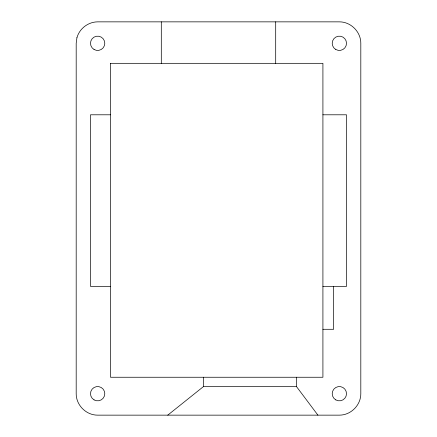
<?xml version="1.0" encoding="UTF-8"?>
<svg xmlns="http://www.w3.org/2000/svg" width="437" height="437" viewBox="0 0 437 437"><rect width="100%" height="100%" fill="white"/><g stroke="black" fill="none" stroke-linecap="round" stroke-linejoin="round"><path stroke-width="0.66" d="M167.764 415.145L203.511 386.543L296.461 386.543L317.907 415.145M110.517 114.794L90.497 114.794L90.497 286.393L110.517 286.393M322.916 114.794L346.508 114.794L346.508 286.393L322.916 286.393M322.916 329.29L333.639 329.29L333.639 286.393M296.461 377.251L296.461 386.543M275.698 21.85L275.698 63.321M203.511 377.251L203.511 386.543M161.302 21.85L161.302 63.321M76.928 37.746L76.191 43.307L76.191 393.699C76.12 405.181 86.165 415.221 97.648 415.145L339.358 415.145C350.84 415.216 360.88 405.175 360.809 393.693L360.809 43.301C360.88 31.819 350.835 21.779 339.352 21.855L97.642 21.855C88.159 21.91 79.43 28.607 76.923 37.751M110.517 63.321L322.916 63.321L322.916 377.251L110.517 377.251L110.517 63.321M335.785 49.49A7.15 7.15 0 0 0 346.508 43.301A7.15 7.15 0 0 0 335.785 37.107A7.15 7.15 0 0 0 335.785 49.49M335.785 399.888A7.15 7.15 0 0 0 346.508 393.693A7.15 7.15 0 0 0 335.785 387.504A7.15 7.15 0 0 0 335.785 399.888M94.07 49.49A7.15 7.15 0 0 0 104.793 43.301A7.15 7.15 0 0 0 94.07 37.107A7.15 7.15 0 0 0 94.07 49.49M94.07 399.888A7.15 7.15 0 0 0 104.793 393.693A7.15 7.15 0 0 0 94.07 387.504A7.15 7.15 0 0 0 94.07 399.888"/></g></svg>
